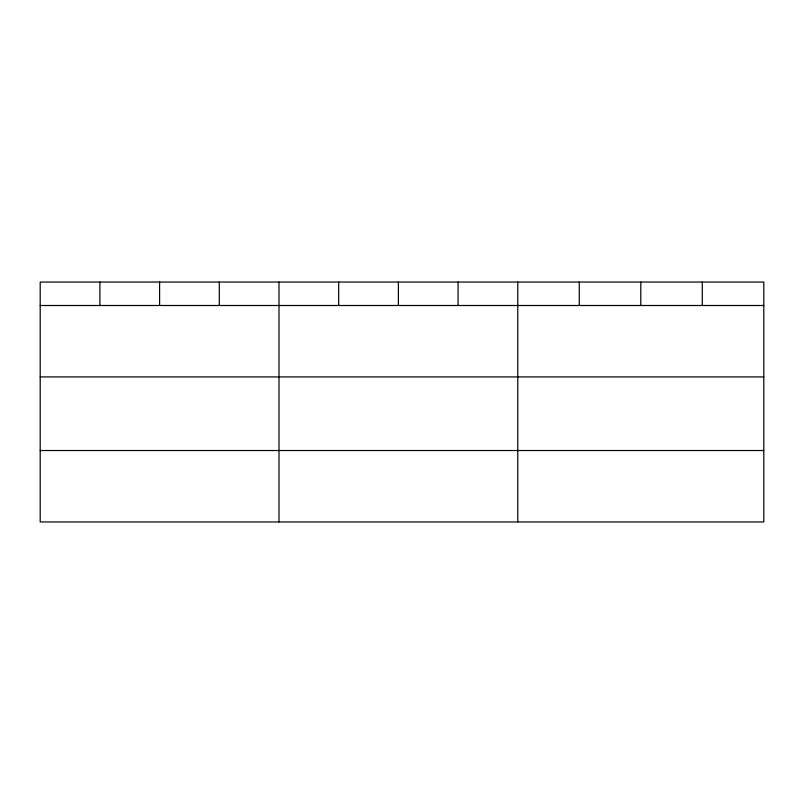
<?xml version="1.0" encoding="UTF-8"?>
<svg xmlns="http://www.w3.org/2000/svg" width="804" height="804" viewBox="0 0 804 804"><rect width="100%" height="100%" fill="white"/><g stroke="black" fill="none" stroke-linecap="round" stroke-linejoin="round"><path stroke-width="1.21" d="M763.8 376.925L763.8 282.053L40.2 282.053L40.2 521.947L763.8 521.947L763.8 376.925L40.2 376.925M40.2 305.5L763.8 305.5M40.2 450.521L763.8 450.521M702.294 282.053L702.294 305.5M640.788 282.053L640.788 305.5M579.282 282.053L579.282 305.5M517.776 282.053L517.776 521.947M458.079 282.053L458.079 305.5M398.382 282.053L398.382 305.5M338.685 282.053L338.685 305.5M278.988 282.053L278.988 521.947M219.291 282.053L219.291 305.5M159.594 282.053L159.594 305.5M99.897 282.053L99.897 305.5"/></g></svg>
